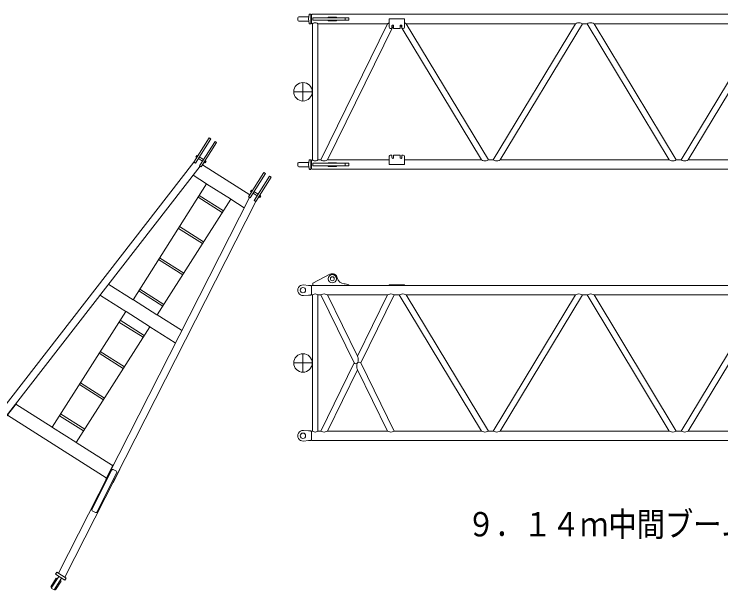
# Model space of a CAD drawing. Units: millimetres on the paper. Extents: x -420 to 420, y -297 to 297.
# Drawn here: x -262 to -134.6, y 5.6 to 109.4 of the extents above; entities that cross this region are included whole.
import ezdxf
from ezdxf.enums import TextEntityAlignment as Align

# ---------------------------------------------------------------- set-up
doc = ezdxf.new("R2010")
doc.units = ezdxf.units.MM
doc.layers.add('0-0_0', color=7, linetype='Continuous', lineweight=18)
doc.styles.add('ＭＳ ゴシック', font='')
doc.styles.get('ＭＳ ゴシック').set_extended_font_data('MS Gothic')

msp = doc.modelspace()

# ---------------------------------------------------------------- linework, layer by layer
at = {"layer": '0-0_0'}
for p, q in [((-210.895, 108.561), (-210.866, 108.798)), ((-210.895, 108.561), (-210.866, 108.324)), ((-210.7, 108.944), (-208.962, 108.944)), ((-208.946, 108.561), (-208.806, 109.353)), ((-208.946, 108.561), (-208.806, 107.768)), ((-208.708, 109.436), (-208.529, 109.436)), ((-208.529, 107.686), (-208.529, 109.436)), ((-208.529, 109.436), (-208.452, 109.302)), ((-208.424, 109.286), (-208.378, 109.286)), ((-208.378, 109.299), (-208.315, 109.407)), ((-208.378, 107.822), (-208.378, 109.299)), ((-208.315, 109.407), (-59.174, 109.407)), ((-201.655, 108.794), (-208.155, 108.794)), ((-208.155, 108.327), (-208.155, 108.794)), ((-201.655, 108.327), (-208.155, 108.327)), ((-205.405, 108.794), (-205.405, 108.894)), ((-203.905, 108.894), (-205.405, 108.894)), ((-205.405, 108.227), (-205.405, 108.327)), ((-203.905, 108.794), (-203.905, 108.894)), ((-203.905, 108.227), (-203.905, 108.327)), ((-202.322, 108.327), (-202.322, 108.794)), ((-201.655, 108.327), (-201.655, 108.794)), ((-194.386, 107.069), (-194.386, 108.561)), ((-194.386, 108.561), (-191.636, 108.561)), ((-191.636, 107.069), (-191.636, 108.561)), ((-210.7, 108.177), (-208.962, 108.177)), ((-208.708, 107.686), (-208.529, 107.686)), ((-208.452, 107.819), (-208.529, 107.686)), ((-208.378, 107.836), (-208.424, 107.836)), ((-208.378, 107.822), (-208.315, 107.714)), ((-208.249, 107.714), (-208.315, 107.714)), ((-208.249, 83.158), (-208.249, 107.714)), ((-207.241, 83.158), (-207.241, 107.714)), ((-207.241, 107.714), (-194.682, 107.714)), ((-206.748, 83.158), (-194.682, 107.714)), ((-205.541, 83.158), (-193.681, 107.294)), ((-203.905, 108.227), (-205.405, 108.227)), ((-193.903, 106.852), (-193.903, 107.302)), ((-193.603, 106.852), (-193.603, 107.302)), ((-192.42, 106.852), (-192.42, 107.302)), ((-192.13, 106.972), (-192.33, 107.304)), ((-192.12, 106.852), (-192.12, 107.302)), ((-191.313, 107.714), (-160.844, 107.714)), ((-176.513, 83.158), (-191.313, 107.714)), ((-175.644, 83.158), (-160.844, 107.714)), ((-174.379, 83.157), (-159.579, 107.714)), ((-159.579, 107.714), (-158.711, 107.714)), ((-143.911, 83.157), (-158.711, 107.714)), ((-157.446, 107.714), (-126.977, 107.714)), ((-142.646, 83.158), (-157.446, 107.714)), ((-141.777, 83.158), (-126.977, 107.714)), ((-140.513, 83.158), (-125.712, 107.714)), ((-194.17, 106.852), (-193.903, 106.852)), ((-193.603, 106.852), (-192.42, 106.852)), ((-192.12, 106.852), (-191.853, 106.852)), ((-177.777, 83.158), (-192.041, 106.825)), ((-209.945, 97.102), (-209.945, 93.769)), ((-211.611, 95.436), (-208.278, 95.436)), ((-226.827, 87.113), (-229.601, 82.741)), ((-226.56, 86.944), (-229.333, 82.571)), ((-226.56, 86.944), (-226.827, 87.113)), ((-225.532, 86.292), (-228.306, 81.919)), ((-225.8, 86.462), (-225.532, 86.292)), ((-229.095, 83.973), (-229.265, 83.706)), ((-229.068, 83.581), (-229.265, 83.706)), ((-228.898, 83.848), (-229.095, 83.973)), ((-228.42, 83.17), (-228.8, 83.411)), ((-227.871, 83.197), (-228.631, 83.679)), ((-228.42, 83.17), (-228.04, 82.929)), ((-227.406, 82.902), (-227.603, 83.027)), ((-227.406, 82.902), (-227.576, 82.635)), ((-208.946, 82.311), (-208.806, 83.103)), ((-208.708, 83.186), (-208.529, 83.186)), ((-208.529, 81.436), (-208.529, 83.186)), ((-208.529, 83.186), (-208.452, 83.052)), ((-208.424, 83.036), (-208.378, 83.036)), ((-208.378, 83.049), (-208.315, 83.157)), ((-208.378, 83.049), (-208.378, 81.572)), ((-208.249, 83.158), (-208.315, 83.158)), ((-206.748, 83.158), (-207.241, 83.158)), ((-194.386, 83.158), (-205.541, 83.158)), ((-194.386, 83.802), (-194.386, 82.311)), ((-194.17, 84.019), (-193.903, 84.019)), ((-193.903, 84.019), (-193.903, 83.569)), ((-193.603, 84.019), (-193.603, 83.569)), ((-193.603, 84.019), (-192.42, 84.019)), ((-192.42, 84.019), (-192.42, 83.569)), ((-192.12, 84.019), (-192.12, 83.569)), ((-192.12, 84.019), (-191.853, 84.019)), ((-191.636, 83.802), (-191.636, 82.311)), ((-177.777, 83.158), (-191.636, 83.158)), ((-175.644, 83.158), (-176.513, 83.158)), ((-143.911, 83.158), (-174.379, 83.158)), ((-141.777, 83.158), (-142.646, 83.158)), ((-110.044, 83.158), (-140.512, 83.158)), ((-229.599, 82.739), (-276.196, 22.72)), ((-228.468, 82.022), (-275.065, 22.002)), ((-229.333, 82.571), (-229.601, 82.741)), ((-219.52, 76.853), (-228.077, 82.281)), ((-227.773, 82.759), (-227.576, 82.635)), ((-210.895, 82.311), (-210.866, 82.548)), ((-210.895, 82.311), (-210.866, 82.074)), ((-210.7, 82.694), (-208.962, 82.694)), ((-210.7, 81.927), (-208.962, 81.927)), ((-208.946, 82.311), (-208.806, 81.518)), ((-208.452, 81.569), (-208.529, 81.436)), ((-208.378, 81.586), (-208.424, 81.586)), ((-208.378, 81.572), (-208.315, 81.464)), ((-208.155, 82.544), (-208.155, 82.078)), ((-201.655, 82.544), (-208.155, 82.544)), ((-201.655, 82.078), (-208.155, 82.078)), ((-205.405, 82.644), (-205.405, 82.544)), ((-203.905, 82.644), (-205.405, 82.644)), ((-205.405, 82.078), (-205.405, 81.978)), ((-203.905, 81.978), (-205.405, 81.978)), ((-203.905, 82.644), (-203.905, 82.544)), ((-203.905, 82.078), (-203.905, 81.978)), ((-202.322, 82.544), (-202.322, 82.078)), ((-201.655, 82.544), (-201.655, 82.078)), ((-194.386, 82.311), (-191.636, 82.311)), ((-227.312, 78.835), (-229.744, 80.378)), ((-216.975, 80.864), (-219.749, 76.491)), ((-216.708, 80.694), (-219.482, 76.322)), ((-216.708, 80.694), (-216.975, 80.864)), ((-208.708, 81.436), (-208.529, 81.436)), ((-208.315, 81.464), (-59.174, 81.464)), ((-215.948, 80.212), (-218.722, 75.839)), ((-215.68, 80.043), (-218.454, 75.67)), ((-215.948, 80.212), (-215.68, 80.043)), ((-227.312, 78.835), (-240.56, 57.95)), ((-227.248, 78.795), (-227.312, 78.835)), ((-223.026, 76.117), (-227.248, 78.795)), ((-219.244, 77.724), (-219.413, 77.456)), ((-219.047, 77.599), (-219.244, 77.724)), ((-224.479, 73.687), (-228.828, 76.445)), ((-224.285, 73.992), (-228.634, 76.751)), ((-219.482, 76.322), (-219.749, 76.491)), ((-219.216, 77.331), (-219.413, 77.456)), ((-218.569, 76.921), (-218.949, 77.162)), ((-218.019, 76.947), (-218.779, 77.429)), ((-218.569, 76.921), (-218.189, 76.68)), ((-217.921, 76.51), (-217.724, 76.385)), ((-217.555, 76.652), (-217.752, 76.777)), ((-217.555, 76.652), (-217.724, 76.385)), ((-219.587, 76.388), (-254.029, 8.658)), ((-218.456, 75.671), (-252.898, 7.941)), ((-222.963, 76.077), (-236.211, 55.192)), ((-222.963, 76.077), (-223.026, 76.117)), ((-220.531, 74.534), (-222.963, 76.077)), ((-218.722, 75.839), (-218.454, 75.67)), ((-228.05, 68.057), (-232.399, 70.816)), ((-227.856, 68.363), (-232.205, 71.121)), ((-231.621, 62.428), (-235.97, 65.186)), ((-231.427, 62.733), (-235.776, 65.492)), ((-240.56, 57.95), (-244.916, 60.713)), ((-209.869, 60.61), (-208.97, 60.538)), ((-208.97, 60.538), (-208.52, 60.538)), ((-208.52, 60.538), (-208.452, 60.421)), ((-208.424, 60.404), (-208.378, 60.404)), ((-208.378, 60.418), (-208.325, 60.509)), ((-208.378, 58.908), (-208.378, 60.418)), ((-208.325, 60.509), (-59.164, 60.509)), ((-194.386, 60.509), (-194.386, 60.659)), ((-194.386, 60.659), (-191.636, 60.659)), ((-191.636, 60.509), (-191.636, 60.659)), ((-235.192, 56.798), (-239.541, 59.557)), ((-234.999, 57.104), (-239.347, 59.862)), ((-209.869, 58.716), (-208.97, 58.788)), ((-208.97, 58.788), (-208.52, 58.788)), ((-208.452, 58.904), (-208.52, 58.788)), ((-208.378, 58.921), (-208.424, 58.921)), ((-208.378, 58.908), (-208.325, 58.816)), ((-208.249, 58.816), (-208.325, 58.816)), ((-208.249, 34.259), (-208.249, 58.816)), ((-207.241, 58.816), (-206.748, 58.816)), ((-207.241, 34.259), (-207.241, 58.816)), ((-200.715, 46.538), (-206.748, 58.816)), ((-205.541, 58.816), (-194.682, 58.816)), ((-200.111, 47.766), (-205.541, 58.816)), ((-200.111, 47.766), (-194.682, 58.816)), ((-199.508, 46.538), (-193.475, 58.816)), ((-193.475, 58.816), (-192.577, 58.816)), ((-177.777, 34.259), (-192.577, 58.816)), ((-191.312, 58.816), (-160.844, 58.816)), ((-176.512, 34.259), (-191.312, 58.816)), ((-175.644, 34.259), (-160.844, 58.816)), ((-174.379, 34.259), (-159.579, 58.816)), ((-159.579, 58.816), (-158.71, 58.816)), ((-143.911, 34.259), (-158.71, 58.816)), ((-157.446, 58.816), (-126.977, 58.816)), ((-142.646, 34.259), (-157.446, 58.816)), ((-141.777, 34.259), (-126.977, 58.816)), ((-140.512, 34.259), (-125.712, 58.816)), ((-240.497, 57.91), (-240.56, 57.95)), ((-236.275, 55.232), (-240.497, 57.91)), ((-241.899, 55.839), (-255.148, 34.954)), ((-237.614, 53.121), (-241.836, 55.799)), ((-236.211, 55.192), (-236.275, 55.232)), ((-231.856, 52.428), (-236.211, 55.192)), ((-238.763, 51.169), (-243.112, 53.927)), ((-238.57, 51.474), (-242.918, 54.233)), ((-237.551, 53.081), (-250.799, 32.196)), ((-237.551, 53.081), (-237.614, 53.121)), ((-232.994, 50.19), (-237.551, 53.081)), ((-242.141, 45.844), (-246.49, 48.603)), ((-242.334, 45.539), (-246.683, 48.298)), ((-209.945, 48.204), (-209.945, 44.871)), ((-211.611, 46.538), (-208.278, 46.538)), ((-206.748, 34.259), (-200.715, 46.538)), ((-193.475, 34.259), (-199.508, 46.538)), ((-205.541, 34.259), (-200.111, 45.309)), ((-194.682, 34.259), (-200.111, 45.309)), ((-245.906, 39.91), (-250.254, 42.668)), ((-245.712, 40.215), (-250.061, 42.974)), ((-261.568, 39.265), (-263.364, 36.951)), ((-255.148, 34.954), (-261.692, 39.105)), ((-261.568, 39.265), (-261.627, 39.311)), ((-245.394, 25.806), (-263.232, 37.122)), ((-249.477, 34.28), (-253.826, 37.039)), ((-249.283, 34.585), (-253.632, 37.344)), ((-255.084, 34.914), (-255.148, 34.954)), ((-250.862, 32.236), (-255.084, 34.914)), ((-209.869, 34.36), (-208.97, 34.288)), ((-208.97, 34.288), (-208.52, 34.288)), ((-208.452, 34.171), (-208.52, 34.288)), ((-208.378, 34.154), (-208.424, 34.154)), ((-208.378, 34.168), (-208.325, 34.259)), ((-208.378, 34.168), (-208.378, 32.658)), ((-208.325, 34.259), (-208.249, 34.259)), ((-206.748, 34.259), (-207.241, 34.259)), ((-194.682, 34.259), (-205.541, 34.259)), ((-177.777, 34.259), (-193.475, 34.259)), ((-175.644, 34.259), (-176.512, 34.259)), ((-143.91, 34.259), (-174.379, 34.259)), ((-141.777, 34.259), (-142.646, 34.259)), ((-110.044, 34.259), (-140.512, 34.259)), ((-250.799, 32.196), (-250.862, 32.236)), ((-244.255, 28.045), (-250.799, 32.196)), ((-209.869, 32.466), (-208.97, 32.538)), ((-208.97, 32.538), (-208.52, 32.538)), ((-208.52, 32.538), (-208.452, 32.654)), ((-208.424, 32.671), (-208.378, 32.671)), ((-208.378, 32.658), (-208.325, 32.566)), ((-208.325, 32.566), (-59.164, 32.566)), ((-244.164, 28.225), (-245.492, 25.613)), ((-244.164, 28.225), (-244.097, 28.191)), ((-244.39, 27.247), (-248.016, 20.116)), ((-243.5, 26.791), (-247.126, 19.66)), ((-242.956, 27.327), (-244.17, 24.94)), ((-244.165, 27.319), (-243.572, 27.015)), ((-243.023, 27.361), (-242.956, 27.327)), ((-247.944, 19.892), (-247.351, 19.587)), ((-254.404, 7.751), (-255.386, 6.203)), ((-253.967, 8.066), (-255.306, 5.955)), ((-253.46, 7.745), (-254.8, 5.634)), ((-254.308, 8.835), (-254.558, 8.441)), ((-254.558, 8.441), (-252.869, 7.37)), ((-254.404, 7.751), (-254.235, 7.644)), ((-254.308, 8.835), (-252.619, 7.764)), ((-252.619, 7.764), (-252.869, 7.37)), ((-253.559, 7.216), (-254.541, 5.668)), ((-253.559, 7.216), (-253.728, 7.323)), ((-255.386, 6.203), (-255.217, 6.096)), ((-255.306, 5.955), (-254.8, 5.634)), ((-254.541, 5.668), (-254.71, 5.775))]:
    msp.add_line(p, q, dxfattribs=at)
at = {"layer": '0-0_0', "color": 3}
for p, q in [((-208.155, 60.926), (-205.081, 62.538)), ((-208.155, 60.509), (-208.155, 60.926)), ((-202.517, 60.826), (-202.322, 60.826)), ((-202.322, 60.826), (-201.655, 60.643)), ((-201.655, 60.509), (-201.655, 60.643))]:
    msp.add_line(p, q, dxfattribs=at)
at = {"layer": '0-0_0'}
for points in [[(-225.8, 86.462), (-228.573, 82.089), (-228.306, 81.919)], [(-241.836, 55.799), (-241.899, 55.839), (-246.456, 58.73)]]:
    msp.add_lwpolyline(points, dxfattribs=at)
for centre, radius in [((-209.945, 95.436), 1.667), ((-209.945, 59.663), 0.483), ((-209.945, 46.538), 1.667), ((-209.945, 33.413), 0.483)]:
    msp.add_circle(centre, radius, dxfattribs=at)
at = {"layer": '0-0_0', "color": 3}
for radius in [0.75, 0.35]:
    msp.add_circle((-204.655, 61.726), radius, dxfattribs=at)
at = {"layer": '0-0_0'}
for centre, radius, start, end in [((-210.7, 108.777), 0.167, 89.99862, 172.99979), ((-210.7, 108.344), 0.167, 187.00011, 270.00067), ((-208.962, 109.044), 0.1, 270.00007, 350), ((-208.708, 109.336), 0.1, 89.99845, 169.99969), ((-208.424, 109.319), 0.0333, 210.00211, 270.00412), ((-208.962, 108.077), 0.1, 9.9997, 89.99823), ((-208.708, 107.786), 0.1, 189.99976, 269.99854), ((-208.424, 107.802), 0.0333, 89.99588, 149.99789), ((-207.67, 106.863), 1.03, 104.22021, 124.22296), ((-207.745, 107.152), 0.731, 75.90217, 104.09754), ((-207.82, 106.863), 1.03, 55.77705, 75.77955), ((-193.973, 106.442), 1.456, 115.12011, 119.11839), ((-193.986, 106.47), 1.425, 111.04099, 115.12603), ((-194.007, 106.525), 1.366, 106.78406, 111.04645), ((-194.17, 107.069), 0.217, 179.99999, 270), ((-193.753, 107.302), 0.15, 0, 180.00001), ((-192.27, 107.302), 0.15, 0, 180.00001), ((-191.853, 107.069), 0.217, 270, 0), ((-192.017, 106.413), 1.479, 69.45808, 73.40773), ((-192.035, 106.365), 1.531, 65.64636, 69.46243), ((-192.046, 106.342), 1.556, 61.89763, 65.65107), ((-160.139, 106.403), 1.489, 101.27928, 118.26765), ((-160.2, 106.733), 1.153, 79.57264, 101.50664), ((-160.256, 106.522), 1.371, 60.41271, 78.86485), ((-158.034, 106.522), 1.371, 101.13515, 119.58729), ((-158.09, 106.733), 1.153, 78.49336, 100.42736), ((-158.151, 106.403), 1.489, 61.73235, 78.72072), ((-208.708, 83.086), 0.1, 89.99845, 169.99969), ((-208.424, 83.069), 0.0333, 210.00211, 270.00412), ((-207.672, 84.018), 1.036, 236.1475, 255.99668), ((-207.745, 83.732), 0.741, 256.11777, 283.88251), ((-207.818, 84.018), 1.036, 284.00354, 303.85249), ((-206.096, 84.279), 1.297, 239.82903, 258.4901), ((-206.154, 84.054), 1.066, 259.13243, 281.84114), ((-206.217, 84.377), 1.394, 281.62868, 298.98896), ((-194.17, 83.802), 0.217, 90, 180.00001), ((-193.753, 83.569), 0.15, 179.99999, 0), ((-192.27, 83.569), 0.15, 179.99999, 0), ((-191.853, 83.802), 0.217, 0, 90), ((-177.074, 84.483), 1.5, 242.05077, 258.89439), ((-177.134, 84.157), 1.169, 258.67846, 280.29167), ((-177.188, 84.367), 1.385, 280.96661, 299.20703), ((-174.968, 84.367), 1.385, 240.79297, 259.03339), ((-175.023, 84.157), 1.169, 259.70833, 281.32154), ((-175.082, 84.483), 1.5, 281.10561, 297.94923), ((-143.208, 84.483), 1.5, 242.05077, 258.89439), ((-143.267, 84.157), 1.169, 258.67846, 280.29167), ((-143.322, 84.367), 1.385, 280.96661, 299.20703), ((-141.101, 84.367), 1.385, 240.79297, 259.03339), ((-141.156, 84.157), 1.169, 259.70833, 281.32154), ((-141.216, 84.483), 1.5, 281.10561, 297.94923), ((-210.7, 82.527), 0.167, 89.99862, 172.99979), ((-210.7, 82.094), 0.167, 187.00011, 270.00067), ((-208.962, 82.794), 0.1, 270.00007, 350), ((-208.962, 81.827), 0.1, 9.9997, 89.99823), ((-208.424, 81.552), 0.0333, 89.99588, 149.99789), ((-208.708, 81.536), 0.1, 189.99976, 269.99854), ((-209.945, 59.663), 0.95, 85.42074, 274.57929), ((-208.424, 60.438), 0.0333, 210.00211, 270.00412), ((-208.424, 58.888), 0.0333, 89.99588, 149.99791), ((-207.67, 57.964), 1.03, 104.22115, 124.22314), ((-207.745, 58.254), 0.731, 75.9013, 104.0984), ((-207.82, 57.964), 1.03, 55.77687, 75.77861), ((-206.095, 57.71), 1.284, 101.68741, 120.55358), ((-206.155, 57.936), 1.051, 77.96558, 101.01384), ((-206.219, 57.609), 1.384, 60.68603, 78.18997), ((-194.004, 57.609), 1.384, 101.81037, 119.31397), ((-194.068, 57.936), 1.051, 78.98478, 102.03419), ((-194.127, 57.71), 1.284, 59.44764, 78.31209), ((-191.899, 57.641), 1.357, 101.30917, 119.9763), ((-191.957, 57.853), 1.138, 78.30135, 100.566), ((-192.02, 57.518), 1.478, 61.40869, 78.54107), ((-160.136, 57.518), 1.478, 101.45867, 118.59132), ((-160.199, 57.853), 1.138, 79.43348, 101.69832), ((-160.257, 57.641), 1.357, 60.02454, 78.69118), ((-158.033, 57.641), 1.357, 101.30917, 119.9763), ((-158.09, 57.853), 1.138, 78.30135, 100.566), ((-158.153, 57.518), 1.478, 61.40869, 78.54107), ((-201.383, 47.163), 1.407, 359.52233, 25.34835), ((-201.383, 47.14), 1.407, 334.65171, 0.4788), ((-200.443, 46.739), 0.338, 216.5131, 275.15172), ((-200.383, 46.739), 0.338, 264.84967, 323.48723), ((-198.84, 45.935), 1.407, 154.65171, 180.4788), ((-198.84, 45.912), 1.407, 179.52233, 205.34835), ((-199.84, 46.337), 0.338, 84.84967, 143.48723), ((-199.779, 46.337), 0.338, 36.5131, 95.15172), ((-209.945, 33.413), 0.95, 85.42072, 274.57926), ((-208.424, 34.188), 0.0333, 210.00209, 270.00412), ((-207.672, 35.12), 1.036, 236.14787, 255.99856), ((-207.745, 34.834), 0.741, 256.1195, 283.88078), ((-207.818, 35.12), 1.036, 284.00167, 303.85213), ((-206.097, 35.38), 1.297, 239.82955, 258.49186), ((-206.154, 35.156), 1.066, 259.13337, 281.83962), ((-206.217, 35.478), 1.394, 281.62726, 298.98873), ((-194.004, 35.466), 1.384, 240.69001, 258.19282), ((-194.068, 35.14), 1.051, 257.96888, 281.01294), ((-194.127, 35.365), 1.284, 281.68465, 300.54756), ((-177.072, 35.571), 1.489, 241.73617, 258.72313), ((-177.133, 35.241), 1.153, 258.49553, 280.42553), ((-177.189, 35.452), 1.371, 281.1329, 299.58288), ((-174.967, 35.452), 1.371, 240.41712, 258.8671), ((-175.023, 35.241), 1.153, 259.57447, 281.50447), ((-175.084, 35.571), 1.489, 281.27687, 298.26383), ((-143.205, 35.571), 1.489, 241.73617, 258.72313), ((-143.266, 35.241), 1.153, 258.49553, 280.42553), ((-143.322, 35.452), 1.371, 281.1329, 299.58288), ((-141.1, 35.452), 1.371, 240.41795, 258.86722), ((-141.156, 35.241), 1.153, 259.57349, 281.50413), ((-141.217, 35.571), 1.489, 281.27709, 298.26424), ((-208.424, 32.638), 0.0333, 89.99588, 149.99789), ((-244.241, 27.171), 0.167, 62.81293, 153.04584), ((-243.648, 26.866), 0.167, 333.04585, 62.81293), ((-247.868, 20.04), 0.167, 153.04584, 242.81292), ((-247.275, 19.735), 0.167, 242.81294, 333.04585)]:
    msp.add_arc(centre, radius, start, end, dxfattribs=at)
at = {"layer": '0-0_0', "color": 3}
for centre, radius, start, end in [((-204.655, 61.726), 0.917, 9.29621, 117.66755), ((-202.517, 62.076), 1.25, 189.2962, 270)]:
    msp.add_arc(centre, radius, start, end, dxfattribs=at)

# ---------------------------------------------------------------- texts
at = {"layer": '0-0_0', "style": 'ＭＳ ゴシック', "width": 0.85}
msp.add_text('９．１４ｍ中間ブーム（ラグ付）', height=4.399, dxfattribs=at).set_placement((-180.399, 13.949), align=Align.BOTTOM_LEFT)

doc.saveas('drawing.dxf')
